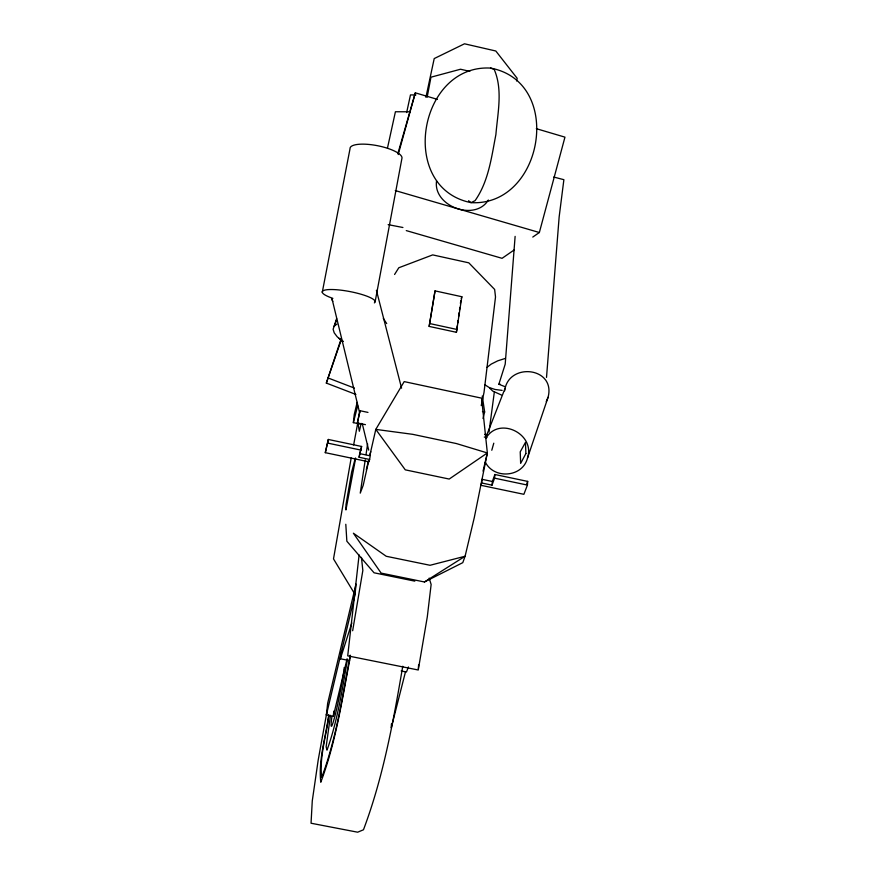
<?xml version="1.0" encoding="UTF-8"?>
<svg xmlns="http://www.w3.org/2000/svg" width="876" height="876" viewBox="0 0 876 876"><rect width="100%" height="100%" fill="white"/><g stroke="black" fill="none" stroke-linecap="round" stroke-linejoin="round"><path stroke-width="1.31" d="M367.975 412.41L359.959 410.702L357.408 422.955L365.434 424.652M391.43 723.839L391.265 727.792L405.489 671.804M527.429 485.074L527.68 481.395L494.874 474.496L492.356 481.482L492.027 485.151L481.636 482.972L480.815 485.282L523.87 494.305L527.429 485.074L494.557 478.165L492.027 485.151M418.334 668.716L418.618 664.862M515.121 236.378L505.2 364.175L498.86 384.235L505.474 386.863M546.514 377.392L559.151 216.919L563.881 179.689L553.752 177.051M359.105 554.924L347.717 655.861L418.246 669.998L427.302 616.846L431.134 584.478L429.174 578.105M494.557 478.165L494.874 474.496M481.636 482.972L481.986 479.303L492.356 481.482M326.376 714.969L355.054 594.574L356.017 584.084L327.668 703.231L326.376 714.969L333.285 716.338L333.822 711.115M360.715 424.181L353.356 422.626L354.254 414.501L357.156 402.369M504.664 390.882C507.97 361.919 556.107 366.945 548.058 397.321L527.516 457.984C522.841 477.321 494.075 479.632 485.359 462.189M489.016 432.01L494.371 391.758M456.407 332.3L461.849 296.734L435.033 290.876L429.152 326.409L456.407 332.3L457.316 325.752M457.677 323.124L458.049 320.506M458.586 316.575L459.134 312.633M459.506 310.016L459.867 307.388M460.415 303.457L460.776 300.84M527.516 457.984C535.554 434.113 499.156 415.925 486.038 438.077M365.226 459.9L360.255 493.133L363.201 485.348L368.741 460.732M366.026 454.578L367.613 443.946M429.152 326.409L435.033 290.876M350.236 655.16C342.527 696.212 336.373 738.183 321.711 777.428C319.192 756.93 326.31 736.147 328.807 715.791M350.499 655.905C342.297 698.292 336.077 741.72 320.78 782.257C318.284 759.766 325.773 737.034 328.752 714.739M402.752 666.264C393.324 721.485 383.272 777.187 363.463 829.78L357.66 832.2L311.046 823.232L312.272 800.905L318.207 759.974L327.23 710.195M347.465 659.529C342.188 689.992 337.512 721.003 326.989 750.163L326.135 746.79L330.504 715.298M349.623 660.624L340.37 658.774L341.662 650.78M369.617 459.473L370.22 455.838L359.718 453.626L359.105 457.261L369.617 459.473L368.971 461.827L325.292 452.673L328.314 439.467L361.624 446.464L359.105 457.261M355.634 458.29L345.932 509.941L346.009 504.477L351.637 472.12L355.306 458.159M357.408 422.955L359.959 410.702M352.656 630.731L362.839 570.506L361.449 557.377M375.158 301.618L402.007 157.932A26.455 7.676 11.1 0 0 375.673 145.361A26.455 7.676 11.1 0 0 350.017 148.789L322.28 292.266M351.188 457.984L333.504 558.899L354.2 593.085M353.641 444.931L357.791 422.758M427.149 97.247L430.959 77.187L460.524 69.237L469.81 71.361M325.292 452.673L328.314 439.467M493.779 443.19L491.786 450.253M425.911 97.313L434.211 58.572L464.499 43.8L495.816 51.005L517.179 78.314L516.555 80.953M370.778 451.666L369.814 455.52L375.793 429.393L404.197 381.608L481.581 398.153L487.352 452.958L474.255 517.738L465.09 556.249L462.78 562.655L424.433 581.971L381.137 573.112L353.389 533.221L386.239 556.282L430.05 565.283L465.09 556.249L424.433 581.971M406.65 112.566L410.472 94.926L415.925 94.915M387.466 148.099L395.415 111.756L410.275 111.778M481.231 405.599L484.012 392.459L495.509 296.975L494.644 289.441L468.802 262.833L432.7 254.894L398.81 267.76L394.583 274.473M436.555 180.927C432.788 206.112 474.934 221.978 488.348 200.035M361.186 423.404L359.335 431.255L358.043 423.612M483.026 471.157L487.352 452.958L456.451 443.574L412.662 434.321L375.793 429.393L405.281 469.843L449.202 479.052L487.352 452.958M333.285 716.338L347.104 658.73M366.299 469.667L368.544 460.666M483.015 418.498L484.647 411.972L482.282 396.018M334.271 326.485L336.559 320.079M353.356 422.626L357.693 405.73M359.718 453.626L361.624 446.464M532.772 237.067L539.353 232.512L564.954 137.149L536.32 128.673M397.978 153.191L415.323 92.834L437.442 99.382M398.208 154.537L415.323 92.834M498.86 384.235L500.371 384.279M336.625 318.557L333.121 329.267L334.216 332.836L337.194 336.767L341.848 340.775M340.37 658.774L351.813 623M461.258 298.596L461.849 296.734M355.908 394.452L326.332 383.086L341.103 338.968M326.332 383.086L341.355 339.538M526.794 483.694L527.68 481.395M486.016 436.938L504.959 388.615M408.446 666.986L406.453 672.012L401.175 670.95M546.241 401.602L548.058 397.321M487.045 367.318L491.173 364.131L497.798 360.813L505.397 358.394M334.019 326.288L336.866 324.109M514.135 249.978L502.068 258.321L406.278 230.607M490.604 68.087C418.542 63.981 397.54 187.869 471.036 202.641C543.208 206.813 564.681 82.103 490.604 68.087L494.195 69.412C503.01 89.812 497.645 113.201 495.893 134.565C491.513 157.089 488.6 181.474 475.055 200.681L471.036 202.641L468.572 200.735M484.625 434.397L487.308 434.595M502.156 390.389L495.126 389.481L489.18 387.531L484.691 384.641M388.156 224.639L402.916 227.497M414.819 581.138L374.052 572.794L346.852 541.226L345.801 524.275M327.613 443.092L361 450.1M484.286 437.058L486.957 437.628M482.457 411.512L484.647 411.972M430.006 323.616L457.305 329.529M395.284 190.574L539.353 232.512M501.379 394.977L492.783 391.112L489.848 388.309M328.303 378.049L354.375 388.068M339.121 338.3L343.392 341.476M383.316 318.404L386.699 323.583M376.406 290.306L401.58 388.178M359.675 412.935L331.993 298.683A22.71 10.862 -13.9 0 0 332.792 301.399M362.248 423.568L368.686 450.133M332.891 298.366A26.915 5.409 10.8 0 1 325.62 289.934A26.915 5.409 10.8 0 1 358.492 293.526A26.915 5.409 10.8 0 1 374.348 302.899M344.213 667.501A32.182 1.927 -78.6 0 1 343.907 670.25M343.71 671.793A32.182 1.927 -78.6 0 1 334.72 716.765A32.182 1.927 -78.6 0 1 331.905 716.765M525.896 453.538L520.651 463.393L520.224 451.874L525.447 442.402L525.896 453.538"/></g></svg>
